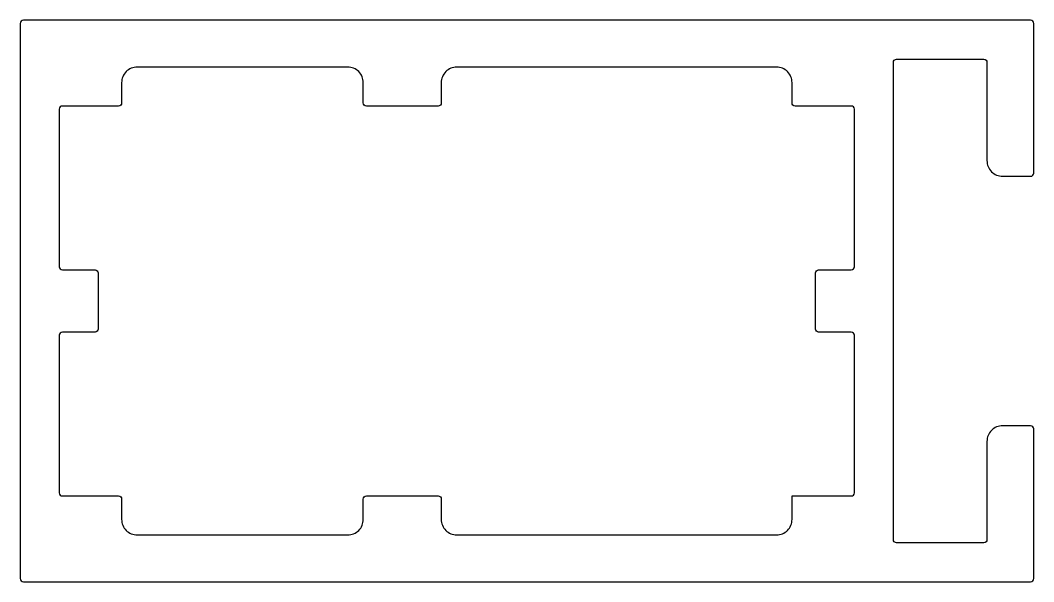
# Model space of a CAD drawing. Extents: x 123.5 to 188.5, y 196.9 to 232.9.
import ezdxf

# ---------------------------------------------------------------- set-up
doc = ezdxf.new("R2010")
doc.units = 0
doc.header["$LTSCALE"] = 15
doc.layers.get('0').update_dxf_attribs({"linetype": 'CONTINUOUS'})

msp = doc.modelspace()

# ---------------------------------------------------------------- linework, layer by layer
at = {"color": 0, "linetype": 'BYBLOCK'}
for points in [[(179.668, 230.441), (185.268, 230.441, -0.414214), (185.468, 230.241), (185.468, 223.941, 0.414214), (186.468, 222.941), (188.268, 222.941, 0.414214), (188.468, 223.141), (188.468, 232.741, 0.414214), (188.268, 232.941), (123.668, 232.941, 0.414214), (123.468, 232.741), (123.468, 197.141, 0.414214), (123.668, 196.941), (188.268, 196.941, 0.414214), (188.468, 197.141), (188.468, 206.741, 0.414214), (188.268, 206.941), (186.468, 206.941, 0.414214), (185.468, 205.941), (185.468, 199.641, -0.414214), (185.268, 199.441), (179.668, 199.441, -0.414214), (179.468, 199.641), (179.468, 230.241, -0.414214)], [(130.968, 229.941, 0.414214), (129.968, 228.941), (129.968, 227.641, -0.414214), (129.768, 227.441), (126.168, 227.441, 0.414214), (125.968, 227.241), (125.968, 217.141, 0.414214), (126.168, 216.941), (128.268, 216.941, -0.414214), (128.468, 216.741), (128.468, 213.141, -0.414214), (128.268, 212.941), (126.168, 212.941, 0.414214), (125.968, 212.741), (125.968, 202.641, 0.414214), (126.168, 202.441), (129.768, 202.441, -0.414214), (129.968, 202.241), (129.968, 200.941, 0.414214), (130.968, 199.941), (144.468, 199.941, 0.414214), (145.468, 200.941), (145.468, 202.241, -0.414214), (145.668, 202.441), (150.268, 202.441, -0.414214), (150.468, 202.241), (150.468, 200.941, 0.414214), (151.468, 199.941), (171.968, 199.941, 0.414214), (172.968, 200.941), (172.968, 202.441), (176.768, 202.441, 0.414214), (176.968, 202.641), (176.968, 212.741, 0.414214), (176.768, 212.941), (174.668, 212.941, -0.414214), (174.468, 213.141), (174.468, 216.741, -0.414214), (174.668, 216.941), (176.768, 216.941, 0.414214), (176.968, 217.141), (176.968, 227.241, 0.414214), (176.768, 227.441), (173.168, 227.441, -0.414214), (172.968, 227.641), (172.968, 228.941, 0.414214), (171.968, 229.941), (151.468, 229.941, 0.414214), (150.468, 228.941), (150.468, 227.641, -0.414214), (150.268, 227.441), (145.668, 227.441, -0.414214), (145.468, 227.641), (145.468, 228.941, 0.414214), (144.468, 229.941)]]:
    msp.add_lwpolyline(points, format="xyb", close=True, dxfattribs=at)

doc.saveas('drawing.dxf')
